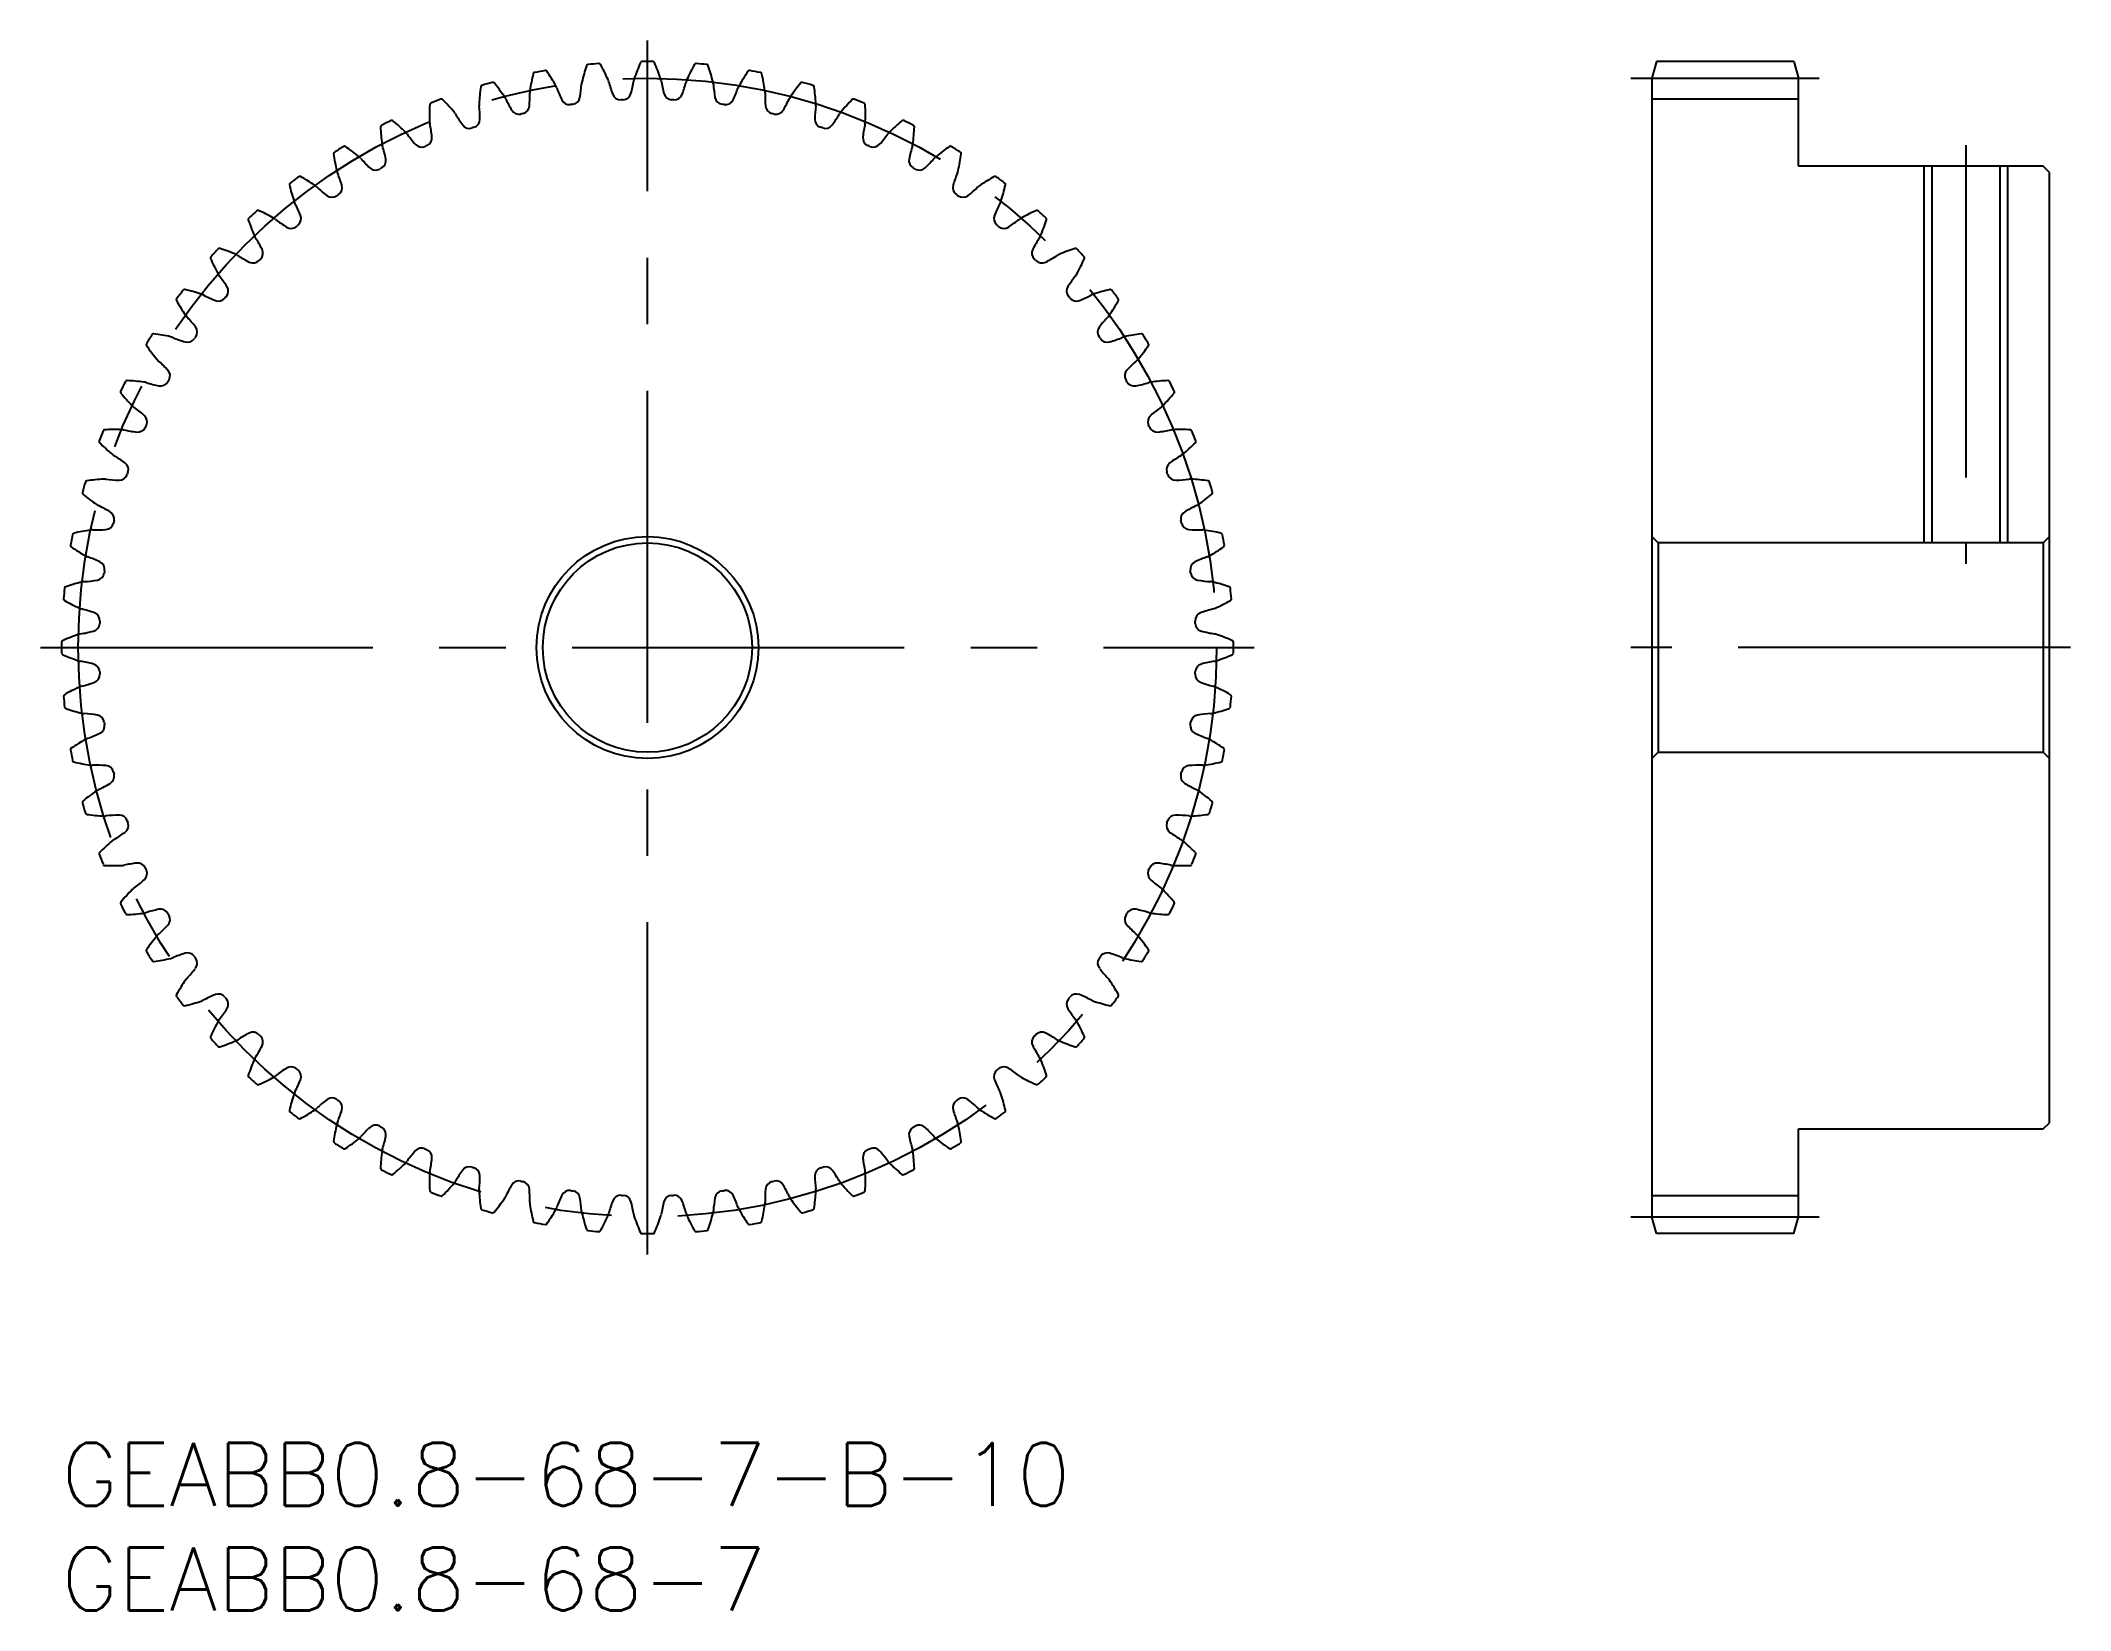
# Model space of a CAD drawing. Extents: x -1 to 96, y -8 to 67.
import ezdxf

# ---------------------------------------------------------------- set-up
doc = ezdxf.new("R2010")
doc.units = 0
doc.header["$LTSCALE"] = 0.5
doc.linetypes.add('CENTER', pattern=[50.8, 31.75, -6.35, 6.35, -6.35])
for name, color, linetype in [('MSM_CENTER', 1, 'CENTER'), ('MSM_CONTINUOUS', 7, 'CONTINUOUS'), ('MSM_NARROW', 5, 'CONTINUOUS'), ('MSM_PART_NUMBER', 7, 'CONTINUOUS')]:
    doc.layers.add(name, color=color, linetype=linetype)
doc.styles.get("Standard").update_dxf_attribs({"font": 'txt.shx', "height": 3, "bigfont": 'bigfont.shx'})

# ---------------------------------------------------------------- blocks, each defined once
blk = doc.blocks.new('*U2')
at = {"layer": 'MSM_PART_NUMBER'}
blk.add_text('GEABB0.8-68-7-B-10', height=3, dxfattribs=at).set_placement((0, -3))
blk = doc.blocks.new('*U3')
at = {"layer": 'MSM_PART_NUMBER'}
blk.add_text('GEABB0.8-68-7', height=3, dxfattribs=at).set_placement((0, -8))

msp = doc.modelspace()

# ---------------------------------------------------------------- linework, layer by layer
at = {"layer": 'MSM_CENTER'}
for p, q in [((28, 9), (28, 67)), ((75, 65.2), (84, 65.2)), ((91, 62), (91, 42)), ((-1, 38), (57, 38)), ((96, 38), (75, 38)), ((75, 10.8), (84, 10.8))]:
    msp.add_line(p, q, dxfattribs=at)
msp.add_circle((28, 38), 27.2, dxfattribs=at)
at = {"layer": 'MSM_CONTINUOUS'}
for p, q in [((76.214, 66), (76, 65.2)), ((82.786, 66), (76.214, 66)), ((82.786, 66), (83, 65.2)), ((76, 65.2), (76, 10.8)), ((83, 61), (83, 65.2)), ((83, 64.2), (76, 64.2)), ((94.7, 61), (83, 61)), ((89.379, 61), (89.379, 43)), ((92.621, 61), (92.621, 43)), ((95, 60.7), (94.7, 61)), ((95, 15.3), (95, 60.7)), ((76, 43.3), (76.3, 43)), ((76.3, 43), (76.3, 33)), ((94.7, 43), (76.3, 43)), ((94.7, 43), (95, 43.3)), ((94.7, 43), (94.7, 33)), ((76.3, 33), (76, 32.7)), ((76.3, 33), (94.7, 33)), ((95, 32.7), (94.7, 33)), ((83, 10.8), (83, 15)), ((83, 15), (94.7, 15)), ((94.7, 15), (95, 15.3)), ((83, 11.8), (76, 11.8)), ((76.214, 10), (76, 10.8)), ((82.786, 10), (83, 10.8)), ((82.786, 10), (76.214, 10))]:
    msp.add_line(p, q, dxfattribs=at)
for radius in [5.3, 5]:
    msp.add_circle((28, 38), radius, dxfattribs=at)
for centre, radius, start, end in [((27.742, 65.919), 0.08, 90.52847, 155.82672), ((28, 38), 28, 89.47153, 90.52847), ((28.258, 65.919), 0.08, 24.1733, 89.47152), ((28, 38), 28, 105.35389, 106.41082), ((20.607, 64.924), 0.08, 40.05553, 105.35391), ((30.801, 63.418), 8.5, 166.41493, 171.91176), ((22.617, 65.396), 0.08, 101.1167, 166.41496), ((28, 38), 28, 100.05977, 101.1167), ((23.123, 65.491), 0.08, 34.76154, 100.05978), ((16.206, 60.69), 8.5, 29.26471, 34.76154), ((25.511, 64.865), 0.663, 166.61741, 175.7715), ((33.135, 63.051), 8.5, 161.12082, 166.61765), ((25.168, 65.776), 0.08, 95.82258, 161.12084), ((28, 38), 28, 94.76565, 95.82258), ((25.68, 65.823), 0.08, 29.46742, 94.76564), ((18.35, 61.681), 8.5, 23.97059, 29.46742), ((25.511, 64.865), 0.663, 14.81674, 23.97083), ((32.726, 66.774), 6.8, 194.81651, 200.15073), ((20.64, 66.215), 6.8, 345.14339, 350.47761), ((28, 64.98), 0.663, 161.32329, 170.47738), ((35.424, 62.471), 8.5, 155.8267, 161.32353), ((20.576, 62.471), 8.5, 18.67647, 24.1733), ((28, 64.98), 0.663, 9.52262, 18.67672), ((35.36, 66.215), 6.8, 189.52239, 194.85661), ((23.274, 66.774), 6.8, 339.84927, 345.18349), ((30.489, 64.865), 0.663, 156.02916, 165.18326), ((37.65, 61.681), 8.5, 150.53258, 156.02941), ((30.32, 65.823), 0.08, 85.23435, 150.53252), ((28, 38), 28, 84.17742, 85.23435), ((30.832, 65.776), 0.08, 18.87918, 84.17732), ((22.865, 63.051), 8.5, 13.38236, 18.87918), ((30.489, 64.865), 0.663, 4.2285, 13.38261), ((39.794, 60.69), 8.5, 145.23846, 150.73529), ((32.877, 65.491), 0.08, 79.94023, 145.2384), ((28, 38), 28, 78.8833, 79.94023), ((33.383, 65.396), 0.08, 13.58507, 78.8832), ((25.199, 63.418), 8.5, 8.08824, 13.58507), ((35.393, 64.924), 0.08, 74.64611, 139.94428), ((28, 38), 28, 73.58918, 74.64611), ((28, 38), 28, 110.648, 111.70494), ((18.155, 64.127), 0.08, 45.34965, 110.64798), ((12.237, 58.136), 8.5, 39.85294, 45.34977), ((28.444, 63.568), 8.5, 171.70905, 177.20588), ((20.112, 64.783), 0.08, 106.41082, 171.70908), ((14.163, 59.505), 8.5, 34.55882, 40.05565), ((20.616, 63.95), 0.663, 25.40497, 34.55907), ((27.358, 67.152), 6.8, 205.40474, 210.73897), ((15.58, 64.382), 6.8, 355.73162, 1.06584), ((23.042, 64.521), 0.663, 171.91153, 181.06561), ((23.042, 64.521), 0.663, 20.11086, 29.26495), ((30.051, 67.087), 6.8, 200.11063, 205.44485), ((24.271, 64.337), 0.4, 205.44483, 278.05795), ((24.379, 64.352), 0.4, 277.82435, 350.43752), ((18.068, 65.416), 6.8, 350.4375, 355.77173), ((26.717, 64.569), 0.4, 200.15071, 272.76384), ((28, 38), 26.2, 92.53023, 92.76388), ((26.826, 64.574), 0.4, 272.53023, 345.1434), ((29.174, 64.574), 0.4, 194.8566, 267.46981), ((28, 38), 26.2, 87.23612, 87.46976), ((29.283, 64.569), 0.4, 267.23612, 339.84927), ((37.932, 65.416), 6.8, 184.22827, 189.5625), ((31.621, 64.352), 0.4, 189.56247, 262.1756), ((31.729, 64.337), 0.4, 261.942, 334.55515), ((25.949, 67.087), 6.8, 334.55515, 339.88937), ((32.958, 64.521), 0.663, 150.73504, 159.88914), ((32.958, 64.521), 0.663, 358.93439, 8.08849), ((40.42, 64.382), 6.8, 178.93416, 184.26838), ((28.642, 67.152), 6.8, 329.26103, 334.59526), ((35.384, 63.95), 0.663, 145.44092, 154.59503), ((41.837, 59.505), 8.5, 139.94434, 145.44117), ((35.888, 64.783), 0.08, 8.29095, 73.58909), ((27.556, 63.568), 8.5, 2.79412, 8.29095), ((43.763, 58.136), 8.5, 134.65023, 140.14706), ((37.845, 64.127), 0.08, 69.35234, 134.65017), ((28, 38), 28, 68.29506, 69.352), ((28, 38), 28, 115.94212, 116.99905), ((15.786, 63.107), 0.08, 50.64377, 115.94209), ((10.447, 56.596), 8.5, 45.14706, 50.64389), ((26.083, 63.5), 8.5, 177.00317, 182.5), ((18.254, 63.158), 0.663, 182.49976, 191.65385), ((17.674, 63.94), 0.08, 111.70494, 177.00319), ((18.254, 63.158), 0.663, 30.69909, 39.85319), ((24.671, 66.969), 6.8, 210.69886, 216.03308), ((19.598, 63.238), 0.4, 288.41259, 1.02575), ((20.616, 63.95), 0.663, 177.20563, 186.35973), ((13.199, 63.124), 6.8, 1.02574, 6.35996), ((21.857, 63.881), 0.4, 210.73895, 283.35207), ((28, 38), 26.2, 103.11847, 103.35212), ((21.963, 63.906), 0.4, 283.11847, 355.73164), ((28, 38), 26.2, 97.82435, 98.058), ((28, 38), 26.2, 81.942, 82.17565), ((34.037, 63.906), 0.4, 184.26835, 256.88148), ((28, 38), 26.2, 76.64788, 76.88153), ((34.143, 63.881), 0.4, 256.64788, 329.26104), ((42.801, 63.124), 6.8, 173.64004, 178.97426), ((36.402, 63.238), 0.4, 178.97424, 251.58741), ((35.384, 63.95), 0.663, 353.64027, 2.79438), ((31.329, 66.969), 6.8, 323.96691, 329.30114), ((37.746, 63.158), 0.663, 140.1468, 149.30091), ((38.326, 63.94), 0.08, 2.99683, 68.29497), ((37.746, 63.158), 0.663, 348.34615, 357.50026), ((29.917, 63.5), 8.5, 357.5, 2.99683), ((45.553, 56.596), 8.5, 129.35611, 134.85294), ((40.214, 63.107), 0.08, 64.05822, 129.35617), ((28, 38), 28, 63.00095, 64.05788), ((15.325, 62.877), 0.08, 116.99905, 182.29732), ((23.738, 63.215), 8.5, 182.29729, 187.79412), ((15.974, 62.152), 0.663, 35.99321, 45.14731), ((22.012, 66.538), 6.8, 215.99298, 221.3272), ((17.305, 62.355), 0.4, 293.7067, 6.31987), ((10.944, 61.651), 6.8, 6.31986, 11.65408), ((19.495, 63.204), 0.4, 216.03307, 288.64624), ((28, 38), 26.2, 108.41259, 108.64624), ((28, 38), 26.2, 71.35376, 71.58741), ((36.505, 63.204), 0.4, 251.35376, 323.96692), ((38.695, 62.355), 0.4, 173.68012, 246.29325), ((45.056, 61.651), 6.8, 168.34592, 173.68014), ((33.988, 66.538), 6.8, 318.6728, 324.00702), ((40.026, 62.152), 0.663, 134.85269, 144.00679), ((32.262, 63.215), 8.5, 352.20588, 357.70271), ((40.675, 62.877), 0.08, 357.70271, 63.00085), ((13.084, 61.601), 0.08, 122.29317, 187.59143), ((21.43, 62.714), 8.5, 187.5914, 193.08823), ((28, 38), 28, 121.23624, 122.29317), ((13.522, 61.873), 0.08, 55.93813, 121.23621), ((8.806, 54.897), 8.5, 50.44118, 55.93801), ((13.797, 60.939), 0.663, 41.28733, 50.44143), ((19.405, 65.864), 6.8, 221.2871, 226.62132), ((15.104, 61.265), 0.4, 299.00082, 11.61399), ((15.974, 62.152), 0.663, 187.79388, 196.94797), ((8.835, 59.976), 6.8, 11.61397, 16.9482), ((17.206, 62.312), 0.4, 221.32718, 293.94035), ((28, 38), 26.2, 113.7067, 113.94035), ((28, 38), 26.2, 66.05965, 66.29329), ((38.794, 62.312), 0.4, 246.05965, 318.6728), ((40.896, 61.265), 0.4, 168.386, 240.99913), ((47.165, 59.976), 6.8, 163.0518, 168.38602), ((40.026, 62.152), 0.663, 343.05203, 352.20614), ((36.595, 65.864), 6.8, 313.37868, 318.7129), ((42.203, 60.939), 0.663, 129.55857, 138.71267), ((47.194, 54.897), 8.5, 124.06199, 129.55882), ((42.478, 61.873), 0.08, 58.7641, 124.06205), ((28, 38), 28, 57.70683, 58.76376), ((34.57, 62.714), 8.5, 346.91177, 352.4086), ((42.916, 61.601), 0.08, 352.4086, 57.70674), ((10.97, 60.125), 0.08, 127.58729, 192.88555), ((28, 38), 28, 126.53036, 127.58729), ((11.381, 60.435), 0.08, 61.23225, 126.53039), ((7.328, 53.054), 8.5, 55.7353, 61.23213), ((13.797, 60.939), 0.663, 193.088, 202.24208), ((6.889, 58.114), 6.8, 16.90809, 22.24232), ((15.009, 61.212), 0.4, 226.6213, 299.23447), ((28, 38), 26.2, 119.00082, 119.23447), ((28, 38), 26.2, 60.76553, 60.99918), ((40.991, 61.212), 0.4, 240.76553, 313.37868), ((49.111, 58.114), 6.8, 157.75768, 163.09191), ((42.203, 60.939), 0.663, 337.75792, 346.91202), ((48.672, 53.054), 8.5, 118.76787, 124.2647), ((44.619, 60.435), 0.08, 53.46998, 118.76794), ((28, 38), 28, 52.41271, 53.46964), ((45.03, 60.125), 0.08, 347.11448, 52.41262), ((19.178, 62.002), 8.5, 192.88552, 198.38235), ((11.741, 59.531), 0.663, 198.38212, 207.5362), ((5.123, 56.08), 6.8, 22.20221, 27.53643), ((11.741, 59.531), 0.663, 46.58144, 55.73554), ((16.87, 64.952), 6.8, 226.58121, 231.91544), ((12.923, 59.914), 0.4, 231.91542, 304.52859), ((28, 38), 26.2, 124.29494, 124.52859), ((13.012, 59.976), 0.4, 304.29494, 16.9081), ((42.988, 59.976), 0.4, 163.09188, 235.70501), ((28, 38), 26.2, 55.47141, 55.70506), ((43.077, 59.914), 0.4, 235.47141, 308.08457), ((39.13, 64.952), 6.8, 308.08456, 313.41879), ((44.259, 59.531), 0.663, 124.26445, 133.41856), ((50.877, 56.08), 6.8, 152.46357, 157.79779), ((44.259, 59.531), 0.663, 332.4638, 341.61791), ((36.822, 62.002), 8.5, 341.61765, 347.11448), ((9.001, 58.459), 0.08, 132.88141, 198.17967), ((17.001, 61.086), 8.5, 198.17964, 203.67647), ((28, 38), 28, 131.82448, 132.88141), ((9.382, 58.806), 0.08, 66.52624, 131.8245), ((6.028, 51.083), 8.5, 61.02941, 66.52624), ((9.823, 57.939), 0.663, 51.87556, 61.02966), ((14.431, 63.81), 6.8, 231.87533, 237.20955), ((11.048, 58.499), 0.4, 309.58906, 22.20221), ((44.952, 58.499), 0.4, 157.79776, 230.41089), ((41.569, 63.81), 6.8, 302.79044, 308.12467), ((46.177, 57.939), 0.663, 118.97034, 128.12444), ((49.972, 51.083), 8.5, 113.47376, 118.97059), ((46.618, 58.806), 0.08, 48.17552, 113.47382), ((28, 38), 28, 47.11859, 48.17552), ((38.999, 61.086), 8.5, 336.32353, 341.82036), ((46.999, 58.459), 0.08, 341.82048, 47.1185), ((9.823, 57.939), 0.663, 203.67623, 212.83032), ((3.552, 53.893), 6.8, 27.49633, 32.83055), ((10.965, 58.43), 0.4, 237.20954, 309.82271), ((28, 38), 26.2, 129.58906, 129.82271), ((28, 38), 26.2, 50.17729, 50.41094), ((45.035, 58.43), 0.4, 230.17729, 302.79045), ((52.448, 53.893), 6.8, 147.16945, 152.50367), ((46.177, 57.939), 0.663, 327.16968, 336.32379), ((7.194, 56.618), 0.08, 138.17552, 203.47379), ((14.917, 59.972), 8.5, 203.47376, 208.97059), ((28, 38), 28, 137.11859, 138.17552), ((7.541, 56.999), 0.08, 71.82036, 137.11856), ((4.914, 48.999), 8.5, 66.32353, 71.82036), ((8.061, 56.177), 0.663, 57.16968, 66.32378), ((12.107, 62.448), 6.8, 237.16945, 242.50367), ((9.153, 56.771), 0.4, 242.50365, 315.11682), ((28, 38), 26.2, 134.88318, 135.11682), ((9.229, 56.847), 0.4, 314.88318, 27.49633), ((46.771, 56.847), 0.4, 152.50365, 225.11678), ((28, 38), 26.2, 44.88318, 45.11682), ((46.847, 56.771), 0.4, 224.88318, 297.49633), ((43.893, 62.448), 6.8, 297.49633, 302.83055), ((47.939, 56.177), 0.663, 113.67622, 122.83032), ((51.086, 48.999), 8.5, 108.17964, 113.67647), ((48.459, 56.999), 0.08, 42.88141, 108.1797), ((28, 38), 28, 41.82448, 42.88141), ((41.083, 59.972), 8.5, 331.02941, 336.52624), ((48.806, 56.618), 0.08, 336.52624, 41.82439), ((8.061, 56.177), 0.663, 208.97035, 218.12444), ((2.19, 51.569), 6.8, 32.79044, 38.12467), ((53.81, 51.569), 6.8, 141.87533, 147.20955), ((47.939, 56.177), 0.663, 321.87556, 331.02967), ((5.565, 54.619), 0.08, 143.46964, 208.76791), ((12.946, 58.672), 8.5, 208.76787, 214.2647), ((28, 38), 28, 142.41271, 143.46964), ((5.875, 55.03), 0.08, 77.1146, 142.41268), ((3.998, 46.822), 8.5, 71.61765, 77.11448), ((6.469, 54.259), 0.663, 62.4638, 71.6179), ((9.92, 60.877), 6.8, 242.46357, 247.79779), ((7.501, 54.952), 0.4, 247.79777, 320.41094), ((28, 38), 26.2, 140.17729, 140.41094), ((7.57, 55.035), 0.4, 320.17729, 32.79045), ((48.43, 55.035), 0.4, 147.20953, 219.82266), ((28, 38), 26.2, 39.58906, 39.82271), ((48.499, 54.952), 0.4, 219.58906, 292.20221), ((46.08, 60.877), 6.8, 292.20221, 297.53643), ((49.531, 54.259), 0.663, 108.3821, 117.5362), ((52.002, 46.822), 8.5, 102.88552, 108.38235), ((43.054, 58.672), 8.5, 325.7353, 331.23213), ((50.125, 55.03), 0.08, 37.58729, 102.88558), ((28, 38), 28, 36.53036, 37.58729), ((50.435, 54.619), 0.08, 331.23213, 36.53027), ((6.469, 54.259), 0.663, 214.26445, 223.41856), ((1.048, 49.13), 6.8, 38.08456, 43.41879), ((54.952, 49.13), 6.8, 136.58121, 141.91544), ((49.531, 54.259), 0.663, 316.58144, 325.73555), ((4.127, 52.478), 0.08, 148.76376, 214.06203), ((28, 38), 28, 147.70683, 148.76376), ((11.103, 57.194), 8.5, 214.06199, 219.55882), ((4.399, 52.916), 0.08, 82.4086, 147.70686), ((3.286, 44.57), 8.5, 76.91177, 82.4086), ((5.061, 52.203), 0.663, 67.75792, 76.91202), ((7.886, 59.111), 6.8, 247.75768, 253.09191), ((6.024, 52.988), 0.4, 253.09189, 325.70506), ((28, 38), 26.2, 145.47141, 145.70506), ((6.086, 53.077), 0.4, 325.47141, 38.08457), ((49.914, 53.077), 0.4, 141.91541, 214.52854), ((28, 38), 26.2, 34.29494, 34.52859), ((49.976, 52.988), 0.4, 214.29494, 286.9081), ((48.114, 59.111), 6.8, 286.90809, 292.24232), ((50.939, 52.203), 0.663, 103.08798, 112.24208), ((52.714, 44.57), 8.5, 97.5914, 103.08823), ((44.897, 57.194), 8.5, 320.44118, 325.93801), ((51.601, 52.916), 0.08, 32.29317, 97.59135), ((28, 38), 28, 31.23624, 32.29317), ((51.873, 52.478), 0.08, 325.93801, 31.23615), ((5.061, 52.203), 0.663, 219.55859, 228.71267), ((0.136, 46.595), 6.8, 43.37868, 48.7129), ((55.864, 46.595), 6.8, 131.2871, 136.62132), ((50.939, 52.203), 0.663, 311.28733, 320.44144), ((28, 38), 28, 153.00095, 154.05788), ((3.123, 50.675), 0.08, 87.70271, 153.00098), ((2.785, 42.262), 8.5, 82.20588, 87.70271), ((3.848, 50.026), 0.663, 73.05203, 82.20613), ((6.024, 57.165), 6.8, 253.0518, 258.38603), ((4.735, 50.896), 0.4, 258.38601, 330.99918), ((4.788, 50.991), 0.4, 330.76553, 43.37868), ((28, 38), 26.2, 150.76553, 150.99918), ((51.212, 50.991), 0.4, 136.6213, 209.23447), ((28, 38), 26.2, 29.00082, 29.23447), ((51.265, 50.896), 0.4, 209.00082, 281.61398), ((49.976, 57.165), 6.8, 281.61397, 286.9482), ((52.152, 50.026), 0.663, 97.79387, 106.94797), ((53.215, 42.262), 8.5, 92.29729, 97.79412), ((52.877, 50.675), 0.08, 26.99905, 92.29723), ((28, 38), 28, 25.94212, 26.99905), ((2.893, 50.214), 0.08, 154.05788, 219.35615), ((9.404, 55.553), 8.5, 219.35611, 224.85294), ((3.848, 50.026), 0.663, 224.8527, 234.00679), ((-0.538, 43.988), 6.8, 48.6728, 54.00702), ((56.538, 43.988), 6.8, 125.99298, 131.3272), ((52.152, 50.026), 0.663, 305.99321, 315.14732), ((46.596, 55.553), 8.5, 315.14706, 320.64389), ((53.107, 50.214), 0.08, 320.64401, 25.94204), ((3.645, 48.695), 0.4, 263.68013, 336.29325), ((3.688, 48.794), 0.4, 336.05965, 48.6728), ((28, 38), 26.2, 156.05965, 156.29329), ((52.312, 48.794), 0.4, 131.32718, 203.94035), ((28, 38), 26.2, 23.7067, 23.94035), ((52.355, 48.695), 0.4, 203.7067, 276.31986), ((1.873, 47.845), 0.08, 159.35199, 224.65027), ((28, 38), 28, 158.29506, 159.35199), ((7.864, 53.763), 8.5, 224.65023, 230.14706), ((2.06, 48.326), 0.08, 92.99683, 158.2951), ((2.5, 39.917), 8.5, 87.5, 92.99683), ((2.842, 47.746), 0.663, 78.34615, 87.50025), ((4.349, 55.056), 6.8, 258.34592, 263.68014), ((51.651, 55.056), 6.8, 276.31986, 281.65408), ((53.158, 47.746), 0.663, 92.49975, 101.65385), ((53.5, 39.917), 8.5, 87.00317, 92.5), ((48.136, 53.763), 8.5, 309.85294, 315.34977), ((53.94, 48.326), 0.08, 21.70494, 87.00311), ((28, 38), 28, 20.648, 21.70494), ((54.127, 47.845), 0.08, 315.34977, 20.64792), ((2.842, 47.746), 0.663, 230.14682, 239.30091), ((-0.969, 41.329), 6.8, 53.96691, 59.30114), ((2.796, 46.505), 0.4, 341.35376, 53.96692), ((53.204, 46.505), 0.4, 126.03306, 198.64624), ((56.969, 41.329), 6.8, 120.69886, 126.03308), ((53.158, 47.746), 0.663, 300.69909, 309.8532), ((28, 38), 28, 163.58918, 164.64611), ((1.217, 45.888), 0.08, 98.29095, 163.58914), ((2.432, 37.556), 8.5, 92.79412, 98.29095), ((2.05, 45.384), 0.663, 83.64027, 92.79437), ((2.876, 52.801), 6.8, 263.64004, 268.97426), ((2.762, 46.402), 0.4, 268.97424, 341.58736), ((28, 38), 26.2, 161.35376, 161.58741), ((28, 38), 26.2, 18.41259, 18.64624), ((53.238, 46.402), 0.4, 198.41259, 271.02574), ((53.124, 52.801), 6.8, 271.02574, 276.35996), ((53.95, 45.384), 0.663, 87.20563, 96.35973), ((53.568, 37.556), 8.5, 81.70905, 87.20588), ((54.783, 45.888), 0.08, 16.41082, 81.70899), ((28, 38), 28, 15.35389, 16.41082), ((1.076, 45.393), 0.08, 164.64611, 229.94438), ((6.495, 51.837), 8.5, 229.94434, 235.44117), ((2.05, 45.384), 0.663, 235.44092, 244.59503), ((-1.152, 38.642), 6.8, 59.26103, 64.59526), ((57.152, 38.642), 6.8, 115.40474, 120.73897), ((53.95, 45.384), 0.663, 295.40497, 304.55908), ((49.505, 51.837), 8.5, 304.55883, 310.05566), ((54.924, 45.393), 0.08, 310.05578, 15.3538), ((2.094, 44.037), 0.4, 274.26836, 346.88148), ((2.119, 44.143), 0.4, 346.64788, 59.26104), ((28, 38), 26.2, 166.64788, 166.88153), ((53.881, 44.143), 0.4, 120.73894, 193.35212), ((28, 38), 26.2, 13.11847, 13.35212), ((53.906, 44.037), 0.4, 193.11847, 265.73162), ((0.509, 42.877), 0.08, 169.94023, 235.2385), ((28, 38), 28, 168.8833, 169.94023), ((5.31, 49.794), 8.5, 235.23846, 240.73529), ((0.604, 43.383), 0.08, 103.58507, 168.88326), ((2.582, 35.199), 8.5, 98.08824, 103.58507), ((1.479, 42.958), 0.663, 88.93439, 98.08849), ((1.618, 50.42), 6.8, 268.93416, 274.26838), ((54.382, 50.42), 6.8, 265.73162, 271.06584), ((54.521, 42.958), 0.663, 81.91151, 91.06561), ((53.418, 35.199), 8.5, 76.41493, 81.91176), ((50.69, 49.794), 8.5, 299.26471, 304.76154), ((55.396, 43.383), 0.08, 11.1167, 76.41488), ((28, 38), 28, 10.05977, 11.1167), ((55.491, 42.877), 0.08, 304.76154, 10.05969), ((1.479, 42.958), 0.663, 240.73506, 249.88914), ((-1.087, 35.949), 6.8, 64.55515, 69.88937), ((1.663, 41.729), 0.4, 351.942, 64.55515), ((54.337, 41.729), 0.4, 115.44483, 188.058), ((57.087, 35.949), 6.8, 110.11063, 115.44485), ((54.521, 42.958), 0.663, 290.11086, 299.26497), ((28, 38), 28, 174.17742, 175.23435), ((0.224, 40.832), 0.08, 108.87918, 174.17738), ((2.949, 32.865), 8.5, 103.38235, 108.87918), ((1.135, 40.489), 0.663, 94.2285, 103.38261), ((0.584, 47.932), 6.8, 274.22827, 279.5625), ((1.648, 41.621), 0.4, 279.56248, 352.1756), ((28, 38), 26.2, 171.942, 172.17565), ((28, 38), 26.2, 7.82435, 8.058), ((54.352, 41.621), 0.4, 187.82435, 260.43751), ((55.416, 47.932), 6.8, 260.4375, 265.77173), ((54.865, 40.489), 0.663, 76.61739, 85.7715), ((53.051, 32.865), 8.5, 71.12082, 76.61765), ((55.776, 40.832), 0.08, 5.82258, 71.12087), ((28, 38), 28, 4.76565, 5.82258), ((0.177, 40.32), 0.08, 175.23435, 240.53262), ((4.319, 47.65), 8.5, 240.53258, 246.02941), ((1.135, 40.489), 0.663, 246.02917, 255.18326), ((-0.774, 33.274), 6.8, 69.84927, 75.18349), ((56.774, 33.274), 6.8, 104.81651, 110.15073), ((54.865, 40.489), 0.663, 284.81674, 293.97085), ((51.681, 47.65), 8.5, 293.97059, 299.46742), ((55.823, 40.32), 0.08, 299.46742, 4.76557), ((1.426, 39.174), 0.4, 284.8566, 357.46977), ((1.431, 39.283), 0.4, 357.23612, 69.84927), ((28, 38), 26.2, 177.23612, 177.46976), ((54.569, 39.283), 0.4, 110.15071, 182.76388), ((28, 38), 26.2, 2.53023, 2.76388), ((54.574, 39.174), 0.4, 182.53023, 255.14339), ((28, 38), 28, 179.47153, 180.52847), ((0.081, 38.258), 0.08, 114.17342, 179.47149), ((3.529, 30.576), 8.5, 108.67647, 114.1733), ((1.02, 38), 0.663, 99.52262, 108.67672), ((-0.215, 45.36), 6.8, 279.52239, 284.85661), ((56.215, 45.36), 6.8, 255.14339, 260.47761), ((54.98, 38), 0.663, 71.32328, 80.47738), ((52.471, 30.576), 8.5, 65.8267, 71.32353), ((55.919, 38.258), 0.08, 0.52847, 65.82675), ((28, 38), 28, 359.47153, 0.52847), ((0.081, 37.742), 0.08, 180.52847, 245.82674), ((3.529, 45.424), 8.5, 245.8267, 251.32353), ((1.02, 38), 0.663, 251.32328, 260.47738), ((-0.215, 30.64), 6.8, 75.14339, 80.47761), ((1.426, 36.826), 0.4, 2.53023, 75.14339), ((54.574, 36.826), 0.4, 104.85659, 177.46972), ((56.215, 30.64), 6.8, 99.52239, 104.85661), ((54.98, 38), 0.663, 279.52262, 288.67673), ((52.471, 45.424), 8.5, 288.67647, 294.1733), ((55.919, 37.742), 0.08, 294.1733, 359.47145), ((4.319, 28.35), 8.5, 113.97059, 119.46742), ((1.135, 35.511), 0.663, 104.81674, 113.97084), ((-0.774, 42.726), 6.8, 284.81651, 290.15073), ((1.431, 36.717), 0.4, 290.15072, 2.76384), ((28, 38), 26.2, 182.53023, 182.76388), ((54.569, 36.717), 0.4, 177.23612, 249.84927), ((28, 38), 26.2, 357.23612, 357.46976), ((56.774, 42.726), 6.8, 249.84927, 255.18349), ((54.865, 35.511), 0.663, 66.02916, 75.18326), ((51.681, 28.35), 8.5, 60.53258, 66.02941), ((0.177, 35.68), 0.08, 119.46754, 184.76561), ((28, 38), 28, 184.76565, 185.82258), ((0.224, 35.168), 0.08, 185.82258, 251.12086), ((2.949, 43.135), 8.5, 251.12082, 256.61765), ((53.051, 43.135), 8.5, 283.38236, 288.87918), ((55.776, 35.168), 0.08, 288.87918, 354.17734), ((28, 38), 28, 354.17742, 355.23435), ((55.823, 35.68), 0.08, 355.23435, 60.53264), ((1.135, 35.511), 0.663, 256.61739, 265.7715), ((0.584, 28.068), 6.8, 80.4375, 85.77173), ((1.648, 34.379), 0.4, 7.82435, 80.43751), ((1.663, 34.271), 0.4, 295.44483, 8.05795), ((28, 38), 26.2, 187.82435, 188.058), ((54.337, 34.271), 0.4, 171.942, 244.55515), ((28, 38), 26.2, 351.942, 352.17565), ((54.352, 34.379), 0.4, 99.56247, 172.1756), ((55.416, 28.068), 6.8, 94.22827, 99.5625), ((54.865, 35.511), 0.663, 274.2285, 283.38261), ((0.509, 33.123), 0.08, 124.76166, 190.05972), ((28, 38), 28, 190.05977, 191.1167), ((5.31, 26.206), 8.5, 119.26471, 124.76154), ((1.479, 33.042), 0.663, 110.11086, 119.26496), ((-1.087, 40.051), 6.8, 290.11063, 295.44485), ((57.087, 40.051), 6.8, 244.55515, 249.88937), ((54.521, 33.042), 0.663, 60.73504, 69.88914), ((50.69, 26.206), 8.5, 55.23846, 60.73529), ((28, 38), 28, 348.8833, 349.94023), ((55.491, 33.123), 0.08, 349.94023, 55.23852), ((0.604, 32.617), 0.08, 191.1167, 256.41497), ((2.582, 40.801), 8.5, 256.41493, 261.91176), ((1.479, 33.042), 0.663, 261.91151, 271.06561), ((1.618, 25.58), 6.8, 85.73162, 91.06584), ((2.094, 31.963), 0.4, 13.11847, 85.73162), ((28, 38), 26.2, 193.11847, 193.35212), ((28, 38), 26.2, 346.64788, 346.88153), ((53.906, 31.963), 0.4, 94.26836, 166.88153), ((54.382, 25.58), 6.8, 88.93416, 94.26838), ((54.521, 33.042), 0.663, 268.93439, 278.08849), ((53.418, 40.801), 8.5, 278.08824, 283.58507), ((55.396, 32.617), 0.08, 283.58519, 348.88322), ((6.495, 24.163), 8.5, 124.55883, 130.05566), ((2.05, 30.616), 0.663, 115.40497, 124.55908), ((-1.152, 37.358), 6.8, 295.40474, 300.73897), ((2.119, 31.857), 0.4, 300.73895, 13.35212), ((53.881, 31.857), 0.4, 166.64788, 239.26104), ((57.152, 37.358), 6.8, 239.26103, 244.59526), ((53.95, 30.616), 0.663, 55.44092, 64.59503), ((49.505, 24.163), 8.5, 49.94434, 55.44117), ((1.076, 30.607), 0.08, 130.05566, 195.35384), ((28, 38), 28, 195.35389, 196.41082), ((1.217, 30.112), 0.08, 196.41082, 261.70901), ((54.783, 30.112), 0.08, 278.29107, 343.5891), ((28, 38), 28, 343.58918, 344.64611), ((54.924, 30.607), 0.08, 344.64611, 49.9444), ((2.432, 38.444), 8.5, 261.70905, 267.20588), ((2.05, 30.616), 0.663, 267.20563, 276.35973), ((2.876, 23.199), 6.8, 91.02574, 96.35996), ((-0.969, 34.671), 6.8, 300.69886, 306.03308), ((2.762, 29.598), 0.4, 18.41259, 91.02574), ((2.796, 29.495), 0.4, 306.03307, 18.64619), ((28, 38), 26.2, 198.41259, 198.64624), ((53.204, 29.495), 0.4, 161.35376, 233.96692), ((28, 38), 26.2, 341.35376, 341.58741), ((53.238, 29.598), 0.4, 88.97424, 161.58741), ((56.969, 34.671), 6.8, 233.96691, 239.30114), ((53.124, 23.199), 6.8, 83.64004, 88.97426), ((53.95, 30.616), 0.663, 263.64027, 272.79438), ((53.568, 38.444), 8.5, 272.79412, 278.29095), ((1.873, 28.155), 0.08, 135.34977, 200.64796), ((7.864, 22.237), 8.5, 129.85294, 135.34977), ((2.842, 28.254), 0.663, 120.69909, 129.8532), ((53.158, 28.254), 0.663, 50.14681, 59.30091), ((48.136, 22.237), 8.5, 44.65023, 50.14706), ((54.127, 28.155), 0.08, 339.35234, 44.65028), ((28, 38), 28, 200.648, 201.70494), ((2.06, 27.674), 0.08, 201.70494, 267.00313), ((2.5, 36.083), 8.5, 267.00317, 272.5), ((2.842, 28.254), 0.663, 272.49976, 281.65385), ((4.349, 20.944), 6.8, 96.31986, 101.65408), ((3.645, 27.305), 0.4, 23.7067, 96.31986), ((3.688, 27.206), 0.4, 311.32719, 23.94031), ((28, 38), 26.2, 203.7067, 203.94035), ((52.312, 27.206), 0.4, 156.05965, 228.6728), ((28, 38), 26.2, 336.05965, 336.29329), ((52.355, 27.305), 0.4, 83.68012, 156.2933), ((51.651, 20.944), 6.8, 78.34592, 83.68014), ((53.158, 28.254), 0.663, 258.34615, 267.50026), ((53.5, 36.083), 8.5, 267.5, 272.99683), ((53.94, 27.674), 0.08, 272.99683, 338.29498), ((28, 38), 28, 338.29506, 339.352), ((9.404, 20.447), 8.5, 135.14706, 140.64389), ((3.848, 25.974), 0.663, 125.99321, 135.14731), ((-0.538, 32.012), 6.8, 305.99298, 311.3272), ((56.538, 32.012), 6.8, 228.6728, 234.00702), ((52.152, 25.974), 0.663, 44.85269, 54.00679), ((46.596, 20.447), 8.5, 39.35611, 44.85294), ((2.893, 25.786), 0.08, 140.64389, 205.94208), ((28, 38), 28, 205.94212, 206.99905), ((3.123, 25.325), 0.08, 206.99905, 272.29725), ((2.785, 33.738), 8.5, 272.29729, 277.79412), ((3.848, 25.974), 0.663, 277.79388, 286.94797), ((6.024, 18.835), 6.8, 101.61397, 106.9482), ((4.735, 25.104), 0.4, 29.00082, 101.61398), ((28, 38), 26.2, 209.00082, 209.23447), ((28, 38), 26.2, 330.76553, 330.99918), ((51.265, 25.104), 0.4, 78.386, 150.99918), ((49.976, 18.835), 6.8, 73.0518, 78.38603), ((52.152, 25.974), 0.663, 253.05203, 262.20614), ((53.215, 33.738), 8.5, 262.20588, 267.70272), ((52.877, 25.325), 0.08, 267.70284, 333.00087), ((28, 38), 28, 333.00095, 334.05788), ((53.107, 25.786), 0.08, 334.05822, 39.35616), ((5.061, 23.797), 0.663, 131.28733, 140.44143), ((0.136, 29.405), 6.8, 311.2871, 316.62132), ((4.788, 25.009), 0.4, 316.6213, 29.23442), ((51.212, 25.009), 0.4, 150.76553, 223.37868), ((55.864, 29.405), 6.8, 223.37868, 228.7129), ((50.939, 23.797), 0.663, 39.55857, 48.71267), ((4.127, 23.522), 0.08, 145.93801, 211.23619), ((28, 38), 28, 211.23624, 212.29317), ((11.103, 18.806), 8.5, 140.44118, 145.93801), ((7.886, 16.889), 6.8, 106.90809, 112.24232), ((6.024, 23.012), 0.4, 34.29494, 106.9081), ((49.976, 23.012), 0.4, 73.09188, 145.70506), ((48.114, 16.889), 6.8, 67.75768, 73.09191), ((44.897, 18.806), 8.5, 34.06199, 39.55882), ((28, 38), 28, 327.70683, 328.76376), ((51.873, 23.522), 0.08, 328.76376, 34.06204), ((4.399, 23.084), 0.08, 212.29351, 277.59136), ((3.286, 31.43), 8.5, 277.5914, 283.08823), ((5.061, 23.797), 0.663, 283.088, 292.24208), ((1.048, 26.87), 6.8, 316.58121, 321.91544), ((28, 38), 26.2, 214.29494, 214.52859), ((6.086, 22.923), 0.4, 321.91542, 34.52859), ((49.914, 22.923), 0.4, 145.47141, 218.08457), ((28, 38), 26.2, 325.47141, 325.70506), ((54.952, 26.87), 6.8, 218.08456, 223.41879), ((50.939, 23.797), 0.663, 247.75792, 256.91202), ((52.714, 31.43), 8.5, 256.91177, 262.4086), ((51.601, 23.084), 0.08, 262.40872, 327.70675), ((5.565, 21.381), 0.08, 151.23213, 216.53031), ((12.946, 17.328), 8.5, 145.7353, 151.23213), ((6.469, 21.741), 0.663, 136.58144, 145.73555), ((9.92, 15.123), 6.8, 112.20221, 117.53643), ((7.501, 21.048), 0.4, 39.58906, 112.20221), ((48.499, 21.048), 0.4, 67.79777, 140.41094), ((46.08, 15.123), 6.8, 62.46357, 67.79779), ((49.531, 21.741), 0.663, 34.26445, 43.41856), ((43.054, 17.328), 8.5, 28.76787, 34.2647), ((50.435, 21.381), 0.08, 323.46964, 28.76793), ((28, 38), 28, 216.53036, 217.58729), ((5.875, 20.97), 0.08, 217.58763, 282.88556), ((3.998, 29.178), 8.5, 282.88552, 288.38235), ((6.469, 21.741), 0.663, 288.38212, 297.5362), ((2.19, 24.431), 6.8, 321.87533, 327.20955), ((28, 38), 26.2, 219.58906, 219.82271), ((7.57, 20.965), 0.4, 327.20954, 39.82271), ((48.43, 20.965), 0.4, 140.17729, 212.79045), ((53.81, 24.431), 6.8, 212.79044, 218.12467), ((28, 38), 26.2, 320.17729, 320.41094), ((49.531, 21.741), 0.663, 242.4638, 251.61791), ((52.002, 29.178), 8.5, 251.61765, 257.11448), ((50.125, 20.97), 0.08, 257.1146, 322.41264), ((28, 38), 28, 322.41271, 323.46964), ((7.194, 19.382), 0.08, 156.52636, 221.82442), ((14.917, 16.028), 8.5, 151.02941, 156.52624), ((8.061, 19.823), 0.663, 141.87556, 151.02967), ((12.107, 13.552), 6.8, 117.49633, 122.83055), ((9.153, 19.229), 0.4, 44.88318, 117.49633), ((28, 38), 26.2, 224.88318, 225.11682), ((9.229, 19.153), 0.4, 332.50365, 45.11682), ((46.771, 19.153), 0.4, 134.88318, 207.49633), ((28, 38), 26.2, 314.88318, 315.11682), ((46.847, 19.229), 0.4, 62.50365, 135.11678), ((43.893, 13.552), 6.8, 57.16945, 62.50367), ((47.939, 19.823), 0.663, 28.97034, 38.12444), ((41.083, 16.028), 8.5, 23.47376, 28.97059), ((48.806, 19.382), 0.08, 318.17552, 23.47381), ((28, 38), 28, 221.82448, 222.88141), ((7.541, 19.001), 0.08, 222.88175, 288.17968), ((4.914, 27.001), 8.5, 288.17964, 293.67647), ((8.061, 19.823), 0.663, 293.67622, 302.83032), ((3.552, 22.107), 6.8, 327.16945, 332.50367), ((52.448, 22.107), 6.8, 207.49633, 212.83055), ((47.939, 19.823), 0.663, 237.16968, 246.32379), ((51.086, 27.001), 8.5, 246.32353, 251.82036), ((48.459, 19.001), 0.08, 251.82036, 317.11852), ((28, 38), 28, 317.11859, 318.17552), ((9.001, 17.541), 0.08, 161.82048, 227.11854), ((17.001, 14.914), 8.5, 156.32353, 161.82036), ((28, 38), 28, 227.11859, 228.17552), ((9.823, 18.061), 0.663, 147.16968, 156.32379), ((6.028, 24.917), 8.5, 293.47376, 298.97059), ((9.823, 18.061), 0.663, 298.97035, 308.12444), ((14.431, 12.19), 6.8, 122.79044, 128.12467), ((10.965, 17.57), 0.4, 50.17729, 122.79045), ((28, 38), 26.2, 230.17729, 230.41094), ((11.048, 17.501), 0.4, 337.79777, 50.41094), ((44.952, 17.501), 0.4, 129.58906, 202.20221), ((28, 38), 26.2, 309.58906, 309.82271), ((45.035, 17.57), 0.4, 57.20953, 129.82266), ((41.569, 12.19), 6.8, 51.87533, 57.20955), ((46.177, 18.061), 0.663, 231.87556, 241.02967), ((49.972, 24.917), 8.5, 241.02941, 246.52624), ((28, 38), 28, 311.82448, 312.88141), ((46.177, 18.061), 0.663, 23.67622, 32.83032), ((38.999, 14.914), 8.5, 18.17964, 23.67647), ((46.999, 17.541), 0.08, 312.88141, 18.17969), ((9.382, 17.194), 0.08, 228.17552, 293.4738), ((19.178, 13.998), 8.5, 161.61765, 167.11448), ((11.741, 16.469), 0.663, 152.4638, 161.6179), ((5.123, 19.92), 6.8, 332.46357, 337.79779), ((50.877, 19.92), 6.8, 202.20221, 207.53643), ((44.259, 16.469), 0.663, 18.3821, 27.5362), ((36.822, 13.998), 8.5, 12.88552, 18.38235), ((46.618, 17.194), 0.08, 246.52636, 311.8244), ((10.97, 15.875), 0.08, 167.1146, 232.41265), ((28, 38), 28, 232.41271, 233.46964), ((7.328, 22.946), 8.5, 298.76787, 304.26471), ((11.741, 16.469), 0.663, 304.26447, 313.41856), ((16.87, 11.048), 6.8, 128.08456, 133.41879), ((12.923, 16.086), 0.4, 55.47141, 128.08457), ((28, 38), 26.2, 235.47141, 235.70506), ((6.889, 17.886), 6.8, 337.75768, 343.09191), ((13.012, 16.024), 0.4, 343.09189, 55.70506), ((42.988, 16.024), 0.4, 124.29494, 196.9081), ((49.111, 17.886), 6.8, 196.90809, 202.24232), ((28, 38), 26.2, 304.29494, 304.52859), ((43.077, 16.086), 0.4, 51.91542, 124.52854), ((39.13, 11.048), 6.8, 46.58121, 51.91544), ((44.259, 16.469), 0.663, 226.58144, 235.73555), ((48.672, 22.946), 8.5, 235.7353, 241.23213), ((28, 38), 28, 306.53036, 307.58729), ((45.03, 15.875), 0.08, 307.58729, 12.88557), ((11.381, 15.565), 0.08, 233.46964, 298.76792), ((21.43, 13.286), 8.5, 166.91177, 172.4086), ((13.797, 15.061), 0.663, 157.75792, 166.91202), ((13.797, 15.061), 0.663, 309.55859, 318.71267), ((19.405, 10.136), 6.8, 133.37868, 138.7129), ((15.009, 14.788), 0.4, 60.76553, 133.37868), ((28, 38), 26.2, 240.76553, 240.99918), ((15.104, 14.735), 0.4, 348.38601, 60.99923), ((8.835, 16.024), 6.8, 343.0518, 348.38603), ((40.896, 14.735), 0.4, 119.00082, 191.61398), ((47.165, 16.024), 6.8, 191.61397, 196.9482), ((28, 38), 26.2, 299.00082, 299.23447), ((40.991, 14.788), 0.4, 46.6213, 119.23442), ((36.595, 10.136), 6.8, 41.2871, 46.62132), ((42.203, 15.061), 0.663, 221.28733, 230.44143), ((42.203, 15.061), 0.663, 13.08798, 22.24208), ((34.57, 13.286), 8.5, 7.5914, 13.08823), ((44.619, 15.565), 0.08, 241.23225, 306.53029), ((13.084, 14.399), 0.08, 172.40872, 237.70677), ((28, 38), 28, 237.70683, 238.76376), ((13.522, 14.127), 0.08, 238.76376, 304.06203), ((8.806, 21.103), 8.5, 304.06199, 309.55882), ((23.738, 12.785), 8.5, 172.20588, 177.70272), ((15.974, 13.848), 0.663, 163.05203, 172.20614), ((22.012, 9.462), 6.8, 138.6728, 144.00702), ((17.206, 13.688), 0.4, 66.05965, 138.6728), ((28, 38), 26.2, 246.05965, 246.29329), ((17.305, 13.645), 0.4, 353.68012, 66.29334), ((10.944, 14.349), 6.8, 348.34592, 353.68014), ((38.695, 13.645), 0.4, 113.7067, 186.31986), ((45.056, 14.349), 6.8, 186.31986, 191.65408), ((28, 38), 26.2, 293.7067, 293.94035), ((38.794, 13.688), 0.4, 41.32718, 113.94035), ((33.988, 9.462), 6.8, 35.99298, 41.3272), ((40.026, 13.848), 0.663, 7.79387, 16.94797), ((32.262, 12.785), 8.5, 2.29729, 7.79412), ((47.194, 21.103), 8.5, 230.44118, 235.93801), ((42.478, 14.127), 0.08, 235.93813, 301.23617), ((28, 38), 28, 301.23624, 302.29317), ((42.916, 14.399), 0.08, 302.29317, 7.59145), ((15.325, 13.123), 0.08, 177.70284, 243.00089), ((28, 38), 28, 243.00095, 244.05788), ((15.786, 12.893), 0.08, 244.05788, 309.35615), ((10.447, 19.404), 8.5, 309.35611, 314.85294), ((15.974, 13.848), 0.663, 314.85269, 324.00679), ((26.083, 12.5), 8.5, 177.5, 182.99683), ((18.254, 12.842), 0.663, 168.34615, 177.50026), ((24.671, 9.031), 6.8, 143.96691, 149.30114), ((19.495, 12.796), 0.4, 71.35376, 143.96692), ((28, 38), 26.2, 251.35376, 251.58741), ((19.598, 12.762), 0.4, 358.97424, 71.58736), ((13.199, 12.876), 6.8, 353.64004, 358.97426), ((36.402, 12.762), 0.4, 108.41259, 181.02574), ((42.801, 12.876), 6.8, 181.02574, 186.35996), ((28, 38), 26.2, 288.41259, 288.64624), ((36.505, 12.796), 0.4, 36.03306, 108.64624), ((31.329, 9.031), 6.8, 30.69886, 36.03308), ((37.746, 12.842), 0.663, 2.49975, 11.65385), ((29.917, 12.5), 8.5, 357.00317, 2.5), ((40.026, 13.848), 0.663, 215.99321, 225.14732), ((45.553, 19.404), 8.5, 225.14706, 230.64389), ((40.214, 12.893), 0.08, 230.64401, 295.94206), ((28, 38), 28, 295.94212, 296.99905), ((40.675, 13.123), 0.08, 296.99905, 2.29723), ((17.674, 12.06), 0.08, 182.99695, 248.29501), ((28, 38), 28, 248.29506, 249.35199), ((18.155, 11.873), 0.08, 249.35199, 314.65027), ((12.237, 17.864), 8.5, 314.65023, 320.14706), ((18.254, 12.842), 0.663, 320.14682, 329.30091), ((20.616, 12.05), 0.663, 173.64027, 182.79438), ((28.444, 12.432), 8.5, 182.79412, 188.29095), ((14.163, 16.495), 8.5, 319.94434, 325.44117), ((20.616, 12.05), 0.663, 325.44092, 334.59503), ((27.358, 8.848), 6.8, 149.26103, 154.59526), ((21.857, 12.119), 0.4, 76.64788, 149.26104), ((28, 38), 26.2, 256.64788, 256.88153), ((21.963, 12.094), 0.4, 4.26836, 76.88158), ((15.58, 11.618), 6.8, 358.93416, 4.26838), ((30.051, 8.913), 6.8, 154.55515, 159.88937), ((24.271, 11.663), 0.4, 81.942, 154.55515), ((28, 38), 26.2, 261.942, 262.17565), ((24.379, 11.648), 0.4, 9.56248, 82.1757), ((18.068, 10.584), 6.8, 4.22827, 9.5625), ((26.717, 11.431), 0.4, 87.23612, 159.84927), ((28, 38), 26.2, 267.23612, 267.46976), ((26.826, 11.426), 0.4, 14.85659, 87.46981), ((29.174, 11.426), 0.4, 92.53023, 165.14339), ((28, 38), 26.2, 272.53023, 272.76388), ((29.283, 11.431), 0.4, 20.15071, 92.76388), ((37.932, 10.584), 6.8, 170.4375, 175.77173), ((31.621, 11.648), 0.4, 97.82435, 170.43751), ((28, 38), 26.2, 277.82435, 278.058), ((31.729, 11.663), 0.4, 25.44483, 98.058), ((25.949, 8.913), 6.8, 20.11063, 25.44485), ((40.42, 11.618), 6.8, 175.73162, 181.06584), ((34.037, 12.094), 0.4, 103.11847, 175.73162), ((28, 38), 26.2, 283.11847, 283.35212), ((34.143, 12.119), 0.4, 30.73895, 103.35212), ((28.642, 8.848), 6.8, 25.40474, 30.73897), ((35.384, 12.05), 0.663, 205.40497, 214.55908), ((41.837, 16.495), 8.5, 214.55883, 220.05566), ((27.556, 12.432), 8.5, 351.70905, 357.20588), ((35.384, 12.05), 0.663, 357.20563, 6.35973), ((37.746, 12.842), 0.663, 210.69909, 219.8532), ((43.763, 17.864), 8.5, 219.85294, 225.34977), ((37.845, 11.873), 0.08, 225.34989, 290.64794), ((28, 38), 28, 290.648, 291.70494), ((38.326, 12.06), 0.08, 291.70494, 357.00312), ((20.112, 11.217), 0.08, 188.29107, 253.58912), ((28, 38), 28, 253.58918, 254.64611), ((20.607, 11.076), 0.08, 254.64611, 319.94439), ((23.042, 11.479), 0.663, 178.93439, 188.08849), ((30.801, 12.582), 8.5, 188.08824, 193.58507), ((16.206, 15.31), 8.5, 325.23846, 330.73529), ((23.042, 11.479), 0.663, 330.73504, 339.88914), ((25.511, 11.135), 0.663, 184.2285, 193.38261), ((33.135, 12.949), 8.5, 193.38235, 198.87919), ((18.35, 14.319), 8.5, 330.53258, 336.02941), ((25.511, 11.135), 0.663, 336.02916, 345.18326), ((32.726, 9.226), 6.8, 159.84927, 165.18349), ((20.64, 9.785), 6.8, 9.52239, 14.85661), ((28, 11.02), 0.663, 189.52262, 198.67673), ((35.424, 13.529), 8.5, 198.67647, 204.1733), ((20.576, 13.529), 8.5, 335.8267, 341.32353), ((28, 11.02), 0.663, 341.32328, 350.47738), ((35.36, 9.785), 6.8, 165.14339, 170.47761), ((23.274, 9.226), 6.8, 14.81651, 20.15073), ((30.489, 11.135), 0.663, 194.81674, 203.97085), ((37.65, 14.319), 8.5, 203.97059, 209.46742), ((22.865, 12.949), 8.5, 341.12082, 346.61765), ((30.489, 11.135), 0.663, 346.61739, 355.7715), ((32.958, 11.479), 0.663, 200.11086, 209.26496), ((39.794, 15.31), 8.5, 209.26471, 214.76154), ((25.199, 12.582), 8.5, 346.41493, 351.91176), ((32.958, 11.479), 0.663, 351.91151, 1.06561), ((35.393, 11.076), 0.08, 220.05578, 285.35382), ((28, 38), 28, 285.35389, 286.41082), ((35.888, 11.217), 0.08, 286.41082, 351.7091), ((22.617, 10.604), 0.08, 193.58519, 258.88324), ((28, 38), 28, 258.8833, 259.94023), ((23.123, 10.509), 0.08, 259.94023, 325.23851), ((25.168, 10.224), 0.08, 198.87931, 264.17735), ((28, 38), 28, 264.17742, 265.23435), ((25.68, 10.177), 0.08, 265.23435, 330.53263), ((27.742, 10.081), 0.08, 204.17342, 269.47147), ((28, 38), 28, 269.47153, 270.52847), ((28.258, 10.081), 0.08, 270.52847, 335.82675), ((30.32, 10.177), 0.08, 209.46754, 274.76559), ((28, 38), 28, 274.76565, 275.82258), ((30.832, 10.224), 0.08, 275.82258, 341.12086), ((32.877, 10.509), 0.08, 214.76166, 280.05971), ((28, 38), 28, 280.05977, 281.1167), ((33.383, 10.604), 0.08, 281.1167, 346.41498)]:
    msp.add_arc(centre, radius, start, end, dxfattribs=at)
at = {"layer": 'MSM_NARROW'}
for p, q in [((89, 61), (89, 43)), ((93, 61), (93, 43))]:
    msp.add_line(p, q, dxfattribs=at)

# ---------------------------------------------------------------- block references
at = {"layer": 'MSM_CONTINUOUS'}
for name in ['*U2', '*U3']:
    msp.add_blockref(name, (0, 0), dxfattribs=at)

doc.saveas('drawing.dxf')
